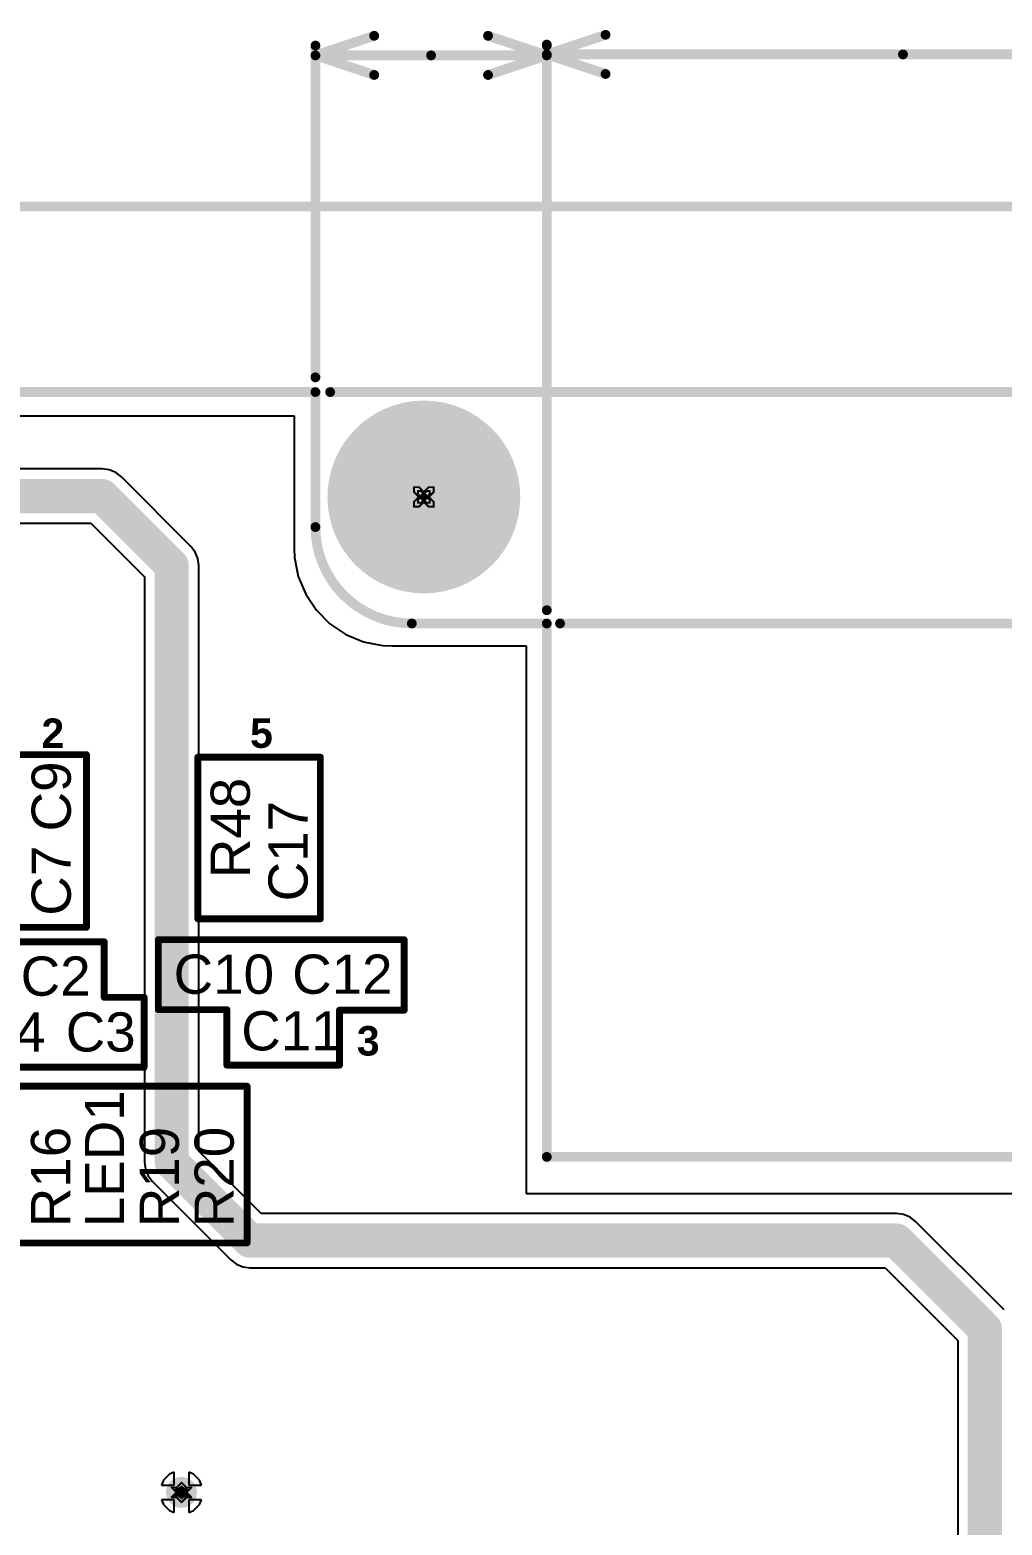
# Model space of a CAD drawing. Header units: inches. Extents: x -18 to 237, y -41 to 211.
# Drawn here: x 44.58 to 69.8, y 81.15 to 119.91 of the extents above; entities that cross this region are included whole.
import ezdxf

# ---------------------------------------------------------------- set-up
doc = ezdxf.new("R2010")
doc.units = ezdxf.units.IN
for name, color, linetype in [('Board Outline', 216, 'Continuous'), ('Bottom Layer', 5, 'Continuous'), ('Bottom Solder', 6, 'Continuous'), ('Dimensions', 6, 'Continuous'), ('Drill Drawing', 1, 'Continuous'), ('Pad Holes', 156, 'Continuous'), ('Top Layer', 1, 'Continuous'), ('Top Overlay', 2, 'Continuous'), ('Top Solder', 216, 'Continuous'), ('Via Holes', 16, 'Continuous')]:
    doc.layers.add(name, color=color, linetype=linetype)
doc.styles.add('Arial', font='', dxfattribs={"height": 0.2})
doc.styles.add('Arial_Bold', font='', dxfattribs={"height": 0.2})
doc.styles.get('Arial').set_extended_font_data('Arial')
doc.styles.get('Arial_Bold').set_extended_font_data('Arial', bold=True)

msp = doc.modelspace()

# ---------------------------------------------------------------- hatches: boundary and pattern name
at = {"layer": 'Bottom Layer'}
h = msp.add_hatch(color=5, dxfattribs=at)
edge = h.paths.add_edge_path()
edge.add_arc((48.51400508, 81.99419974), 0.2999994, 0, 360)
at = {"layer": 'Bottom Solder'}
h = msp.add_hatch(color=6, dxfattribs=at)
edge = h.paths.add_edge_path()
edge.add_arc((54.79970752, 107.80347248), 0.1016, 0, 360)
h = msp.add_hatch(color=6, dxfattribs=at)
edge = h.paths.add_edge_path()
edge.add_arc((48.51400508, 81.99419974), 0.4015993999999999, 0, 360)
at = {"layer": 'Pad Holes'}
h = msp.add_hatch(color=7, dxfattribs=at)
edge = h.paths.add_edge_path()
edge.add_arc((54.79970752, 107.80347248), 2.50000008, 0, 360)
at = {"layer": 'Top Layer'}
h = msp.add_hatch(color=1, dxfattribs=at)
edge = h.paths.add_edge_path()
edge.add_arc((48.51400508, 81.99419974), 0.2999994, 0, 360)
at = {"layer": 'Top Solder'}
h = msp.add_hatch(color=216, dxfattribs=at)
edge = h.paths.add_edge_path()
edge.add_arc((54.79970752, 107.80347248), 0.1016, 0, 360)
h = msp.add_hatch(color=216, dxfattribs=at)
edge = h.paths.add_edge_path()
edge.add_arc((48.51400508, 81.99419974), 0.4015993999999999, 0, 360)
at = {"layer": 'Via Holes'}
h = msp.add_hatch(color=7, dxfattribs=at)
edge = h.paths.add_edge_path()
edge.add_arc((48.51400508, 81.99419974), 0.1499997, 0, 360)

# ---------------------------------------------------------------- linework, layer by layer
at = {"layer": 'Board Outline', "const_width": 0.254}
for points in [[(-3.53781106, 110.52366008), (51.98820438, 110.52366008)], [(51.98821708, 107.02367216), (51.98821708, 110.52367278)], [(54.48822478, 104.52367208), (57.98819237999999, 104.52367208)], [(57.98820508, 90.69266087999999), (57.98820508, 104.52365938)], [(57.98820508, 90.69266087999999), (76.46217879999999, 90.69266087999999)]]:
    msp.add_lwpolyline(points, dxfattribs=at)
at = {"layer": 'Board Outline'}
for points, const_width in [([(51.92470438, 110.52366008, 1), (52.05170438, 110.52366008, 1)], 0.127), ([(51.92471708, 110.52367278, 1), (52.05171708, 110.52367278, 1)], 0.127), ([(51.92471708, 107.02367216, 1), (52.05171708, 107.02367216, 1)], 0.127), ([(51.9247247, 107.02367216, 1), (52.0517247, 107.02367216, 1)], 0.127), ([(54.42472478, 104.5236797, 1), (54.55172477999999, 104.5236797, 1)], 0.127), ([(54.42472478, 104.52367208, 1), (54.55172477999999, 104.52367208, 1)], 0.127), ([(57.92469238, 104.52367208, 1), (58.05169237999999, 104.52367208, 1)], 0.127), ([(57.92470508, 104.52365938, 1), (58.05170508, 104.52365938, 1)], 0.127), ([(57.94374238, 104.52367208, 1), (58.03264237999999, 104.52367208, 1)], 0.0889), ([(57.94375508, 104.5236416, 1), (58.03265508, 104.5236416, 1)], 0.0889), ([(57.92470508, 90.69266087999999, 1), (58.05170508, 90.69266087999999, 1)], 0.127), ([(57.92470508, 90.69266087999999, 1), (58.05170508, 90.69266087999999, 1)], 0.127)]:
    msp.add_lwpolyline(points, format="xyb", close=True, dxfattribs=dict(at, const_width=const_width))
for points, const_width in [([(54.48822478, 104.5236797, -0.4142132647933232), (51.9882247, 107.02367216)], 0.254), ([(57.98819237999999, 104.52367208, -1.496605762665489), (57.98820508, 104.5236416)], 0.1778)]:
    msp.add_lwpolyline(points, format="xyb", dxfattribs=dict(at, const_width=const_width))
at = {"layer": 'Bottom Layer'}
for p, q in [((39.45339074, 109.90879466), (51.43500508, 109.90879212)), ((51.43500508, 109.90879212), (51.43500508, 106.47979974)), ((51.43500508, 106.47979974), (51.44723517999999, 106.23083402)), ((51.44723517999999, 106.23083402), (51.54437494, 105.74247584)), ((51.54437494, 105.74247584), (51.7349232, 105.28245136)), ((51.7349232, 105.28245136), (52.01155713999999, 104.86843898)), ((52.01155713999999, 104.86843898), (52.36364432, 104.5163518)), ((52.36364432, 104.5163518), (52.77765669999999, 104.23971786)), ((52.77765669999999, 104.23971786), (53.23768118, 104.0491696)), ((53.23768118, 104.0491696), (53.72603936, 103.95202984)), ((53.72603936, 103.95202984), (53.97500508, 103.93979974)), ((53.97500508, 103.93979974), (57.45480508, 103.93979974)), ((57.45480508, 103.93979974), (57.45480508, 89.74120228)), ((57.45480508, 89.74120228), (75.81895936, 89.74118958)), ((48.04434638, 82.3080142), (47.99326698, 82.18469974)), ((48.20019061999999, 82.46385844), (48.04434638, 82.3080142)), ((48.32350508, 82.51493784), (48.20019061999999, 82.46385844)), ((48.32350508, 82.18469974), (48.32350508, 82.51493784)), ((48.82781954, 82.46385844), (48.70450508, 82.51493784)), ((48.70450508, 82.51493784), (48.70450508, 82.18469974)), ((48.98366378, 82.3080142), (48.82781954, 82.46385844)), ((49.03474318, 82.18469974), (48.98366378, 82.3080142)), ((47.99326698, 82.18469974), (48.32350508, 82.18469974)), ((48.32350508, 81.80369973999998), (47.99326698, 81.80369973999998)), ((47.99326698, 81.80369973999998), (48.04434638, 81.68038528)), ((48.32350508, 81.47346164), (48.32350508, 81.80369973999998)), ((48.70450508, 82.18469974), (49.03474318, 82.18469974)), ((49.03474318, 81.80369973999998), (48.70450508, 81.80369973999998)), ((48.70450508, 81.80369973999998), (48.70450508, 81.47346164)), ((48.98366378, 81.68038528), (49.03474318, 81.80369973999998)), ((48.04434638, 81.68038528), (48.20019061999999, 81.52454104)), ((48.20019061999999, 81.52454104), (48.32350508, 81.47346164)), ((48.70450508, 81.47346164), (48.82781954, 81.52454104)), ((48.82781954, 81.52454104), (48.98366378, 81.68038528))]:
    msp.add_line(p, q, dxfattribs=at)
at = {"layer": 'Dimensions', "const_width": 0.254}
for points in [[(51.98821708, 119.253), (53.51221708, 119.761)], [(56.46420508, 119.761), (57.98820508, 119.253)], [(57.98820508, 119.2784), (59.51220508, 119.7864)], [(51.98821708, 110.90467278), (51.98821708, 119.507)], [(57.98820508, 104.8665416), (57.98820508, 119.5324)], [(57.98820508, 104.8665416), (57.98820508, 119.507)], [(57.98820508, 119.2784), (59.51220508, 118.7704)], [(57.98820508, 119.2784), (67.22519194, 119.2784)], [(67.22519194, 119.2784), (76.46217879999999, 119.2784)], [(51.98821708, 119.253), (53.51221708, 118.745)], [(51.98821708, 119.253), (54.98821107999999, 119.253)], [(54.98821107999999, 119.253), (57.98820508, 119.253)], [(56.46420508, 118.745), (57.98820508, 119.253)], [(43.31795756, 115.33648256), (76.46217879999999, 115.33648256)], [(52.36921707999999, 110.52367278), (90.47479999999999, 110.52367278)], [(58.33110508, 104.5236416), (83.28659999999999, 104.5236416)]]:
    msp.add_lwpolyline(points, dxfattribs=at)
at = {"layer": 'Dimensions', "const_width": 0.127}
for points in [[(53.44871707999999, 119.761, 1), (53.57571708, 119.761, 1)], [(56.40070507999999, 119.761, 1), (56.52770508, 119.761, 1)], [(59.44870508, 119.7864, 1), (59.57570508, 119.7864, 1)], [(51.92471708, 119.507, 1), (52.05171708, 119.507, 1)], [(57.92470508, 119.5324, 1), (58.05170508, 119.5324, 1)], [(57.92470508, 119.507, 1), (58.05170508, 119.507, 1)], [(57.92470508, 119.2784, 1), (58.05170508, 119.2784, 1)], [(57.92470508, 119.2784, 1), (58.05170508, 119.2784, 1)], [(57.92470508, 119.2784, 1), (58.05170508, 119.2784, 1)], [(67.16169194, 119.2784, 1), (67.28869194, 119.2784, 1)], [(67.16169194, 119.2784, 1), (67.28869194, 119.2784, 1)], [(51.92471708, 119.253, 1), (52.05171708, 119.253, 1)], [(51.92471708, 119.253, 1), (52.05171708, 119.253, 1)], [(51.92471708, 119.253, 1), (52.05171708, 119.253, 1)], [(54.92471107999999, 119.253, 1), (55.05171107999999, 119.253, 1)], [(54.92471107999999, 119.253, 1), (55.05171107999999, 119.253, 1)], [(57.92470508, 119.253, 1), (58.05170508, 119.253, 1)], [(57.92470508, 119.253, 1), (58.05170508, 119.253, 1)], [(57.92470508, 119.253, 1), (58.05170508, 119.253, 1)], [(53.44871707999999, 118.745, 1), (53.57571708, 118.745, 1)], [(56.40070507999999, 118.745, 1), (56.52770508, 118.745, 1)], [(59.44870508, 118.7704, 1), (59.57570508, 118.7704, 1)], [(51.92471708, 110.90467278, 1), (52.05171708, 110.90467278, 1)], [(52.30571707999999, 110.52367278, 1), (52.43271707999999, 110.52367278, 1)], [(57.92470508, 104.8665416, 1), (58.05170508, 104.8665416, 1)], [(57.92470508, 104.8665416, 1), (58.05170508, 104.8665416, 1)], [(58.26760508, 104.5236416, 1), (58.39460508, 104.5236416, 1)]]:
    msp.add_lwpolyline(points, format="xyb", close=True, dxfattribs=at)
at = {"layer": 'Drill Drawing', "const_width": 0.0508}
for points in [[(54.54570751999999, 107.93047248), (54.54570751999999, 108.05747248)], [(54.54570751999999, 108.05747248), (54.67270752, 108.05747248)], [(54.54570751999999, 107.93047248), (54.67270752, 107.80347248)], [(54.54570751999999, 107.67647248), (54.67270752, 107.80347248)], [(54.64730752, 107.87967248), (54.64730752, 107.95587248)], [(54.64730752, 107.95587248), (54.72350752, 107.95587248)], [(54.64730752, 107.87967248), (54.72350752, 107.80347248)], [(54.64730752, 107.72727248), (54.72350752, 107.80347248)], [(54.67270752, 108.05747248), (54.79970752, 107.93047248)], [(54.72350752, 107.95587248), (54.79970752, 107.87967248)], [(54.79970752, 107.93047248), (54.92670752, 108.05747248)], [(54.79970752, 107.87967248), (54.87590751999999, 107.95587248)], [(54.87590751999999, 107.95587248), (54.95210752, 107.95587248)], [(54.87590751999999, 107.80347248), (54.95210752, 107.87967248)], [(54.87590751999999, 107.80347248), (54.95210752, 107.72727248)], [(54.92670752, 108.05747248), (55.05370752, 108.05747248)], [(54.92670752, 107.80347248), (55.05370752, 107.93047248)], [(54.92670752, 107.80347248), (55.05370752, 107.67647248)], [(54.95210752, 107.87967248), (54.95210752, 107.95587248)], [(55.05370752, 107.93047248), (55.05370752, 108.05747248)], [(54.54570751999999, 107.54947248), (54.54570751999999, 107.67647248)], [(54.54570751999999, 107.54947248), (54.67270752, 107.54947248)], [(54.64730752, 107.65107248), (54.64730752, 107.72727248)], [(54.64730752, 107.65107248), (54.72350752, 107.65107248)], [(54.67270752, 107.54947248), (54.79970752, 107.67647248)], [(54.72350752, 107.65107248), (54.79970752, 107.72727248)], [(54.79970752, 107.72727248), (54.87590751999999, 107.65107248)], [(54.79970752, 107.67647248), (54.92670752, 107.54947248)], [(54.87590751999999, 107.65107248), (54.95210752, 107.65107248)], [(54.92670752, 107.54947248), (55.05370752, 107.54947248)], [(54.95210752, 107.65107248), (54.95210752, 107.72727248)], [(55.05370752, 107.54947248), (55.05370752, 107.67647248)], [(48.38700507999999, 82.12119974), (48.51400508, 82.24819973999999)], [(48.51400508, 82.24819973999999), (48.64100507999999, 82.12119974)], [(48.26000508, 82.12119974), (48.38700507999999, 81.99419974)], [(48.26000508, 82.12119974), (48.38700507999999, 82.12119974)], [(48.26000508, 81.86719974), (48.38700507999999, 81.99419974)], [(48.26000508, 81.86719974), (48.38700507999999, 81.86719974)], [(48.36160508, 82.07039974), (48.43780508, 81.99419974)], [(48.36160508, 82.07039974), (48.43780508, 82.07039974)], [(48.36160508, 81.91799974), (48.43780508, 81.99419974)], [(48.36160508, 81.91799974), (48.43780508, 81.91799974)], [(48.38700507999999, 81.86719974), (48.51400508, 81.74019974)], [(48.43780508, 82.07039974), (48.51400508, 82.14659974)], [(48.43780508, 81.91799974), (48.51400508, 81.84179974)], [(48.51400508, 82.14659974), (48.59020508, 82.07039974)], [(48.51400508, 81.84179974), (48.59020508, 81.91799974)], [(48.51400508, 81.74019974), (48.64100507999999, 81.86719974)], [(48.59020508, 82.07039974), (48.66640508, 82.07039974)], [(48.59020508, 81.99419974), (48.66640508, 82.07039974)], [(48.59020508, 81.99419974), (48.66640508, 81.91799974)], [(48.59020508, 81.91799974), (48.66640508, 81.91799974)], [(48.64100507999999, 82.12119974), (48.76800508, 82.12119974)], [(48.64100507999999, 81.99419974), (48.76800508, 82.12119974)], [(48.64100507999999, 81.99419974), (48.76800508, 81.86719974)], [(48.64100507999999, 81.86719974), (48.76800508, 81.86719974)]]:
    msp.add_lwpolyline(points, dxfattribs=at)
at = {"layer": 'Drill Drawing', "const_width": 0.0254}
for points in [[(54.53300751999999, 108.05747248, 1), (54.55840752, 108.05747248, 1)], [(54.53300751999999, 108.05747248, 1), (54.55840752, 108.05747248, 1)], [(54.53300751999999, 107.93047248, 1), (54.55840752, 107.93047248, 1)], [(54.53300751999999, 107.93047248, 1), (54.55840752, 107.93047248, 1)], [(54.63460751999999, 107.95587248, 1), (54.66000752, 107.95587248, 1)], [(54.63460751999999, 107.95587248, 1), (54.66000752, 107.95587248, 1)], [(54.63460751999999, 107.87967248, 1), (54.66000752, 107.87967248, 1)], [(54.63460751999999, 107.87967248, 1), (54.66000752, 107.87967248, 1)], [(54.66000752, 108.05747248, 1), (54.68540752, 108.05747248, 1)], [(54.66000752, 108.05747248, 1), (54.68540752, 108.05747248, 1)], [(54.66000752, 107.80347248, 1), (54.68540752, 107.80347248, 1)], [(54.66000752, 107.80347248, 1), (54.68540752, 107.80347248, 1)], [(54.71080752, 107.95587248, 1), (54.73620751999999, 107.95587248, 1)], [(54.71080752, 107.95587248, 1), (54.73620751999999, 107.95587248, 1)], [(54.71080752, 107.80347248, 1), (54.73620751999999, 107.80347248, 1)], [(54.71080752, 107.80347248, 1), (54.73620751999999, 107.80347248, 1)], [(54.78700752, 107.93047248, 1), (54.81240751999999, 107.93047248, 1)], [(54.78700752, 107.93047248, 1), (54.81240751999999, 107.93047248, 1)], [(54.78700752, 107.87967248, 1), (54.81240751999999, 107.87967248, 1)], [(54.78700752, 107.87967248, 1), (54.81240751999999, 107.87967248, 1)], [(54.86320752, 107.95587248, 1), (54.88860752, 107.95587248, 1)], [(54.86320752, 107.95587248, 1), (54.88860752, 107.95587248, 1)], [(54.86320752, 107.80347248, 1), (54.88860752, 107.80347248, 1)], [(54.86320752, 107.80347248, 1), (54.88860752, 107.80347248, 1)], [(54.91400751999999, 108.05747248, 1), (54.93940751999999, 108.05747248, 1)], [(54.91400751999999, 108.05747248, 1), (54.93940751999999, 108.05747248, 1)], [(54.91400751999999, 107.80347248, 1), (54.93940751999999, 107.80347248, 1)], [(54.91400751999999, 107.80347248, 1), (54.93940751999999, 107.80347248, 1)], [(54.93940751999999, 107.95587248, 1), (54.96480752, 107.95587248, 1)], [(54.93940751999999, 107.95587248, 1), (54.96480752, 107.95587248, 1)], [(54.93940751999999, 107.87967248, 1), (54.96480752, 107.87967248, 1)], [(54.93940751999999, 107.87967248, 1), (54.96480752, 107.87967248, 1)], [(55.04100751999999, 108.05747248, 1), (55.06640752, 108.05747248, 1)], [(55.04100751999999, 108.05747248, 1), (55.06640752, 108.05747248, 1)], [(55.04100751999999, 107.93047248, 1), (55.06640752, 107.93047248, 1)], [(55.04100751999999, 107.93047248, 1), (55.06640752, 107.93047248, 1)], [(54.53300751999999, 107.67647248, 1), (54.55840752, 107.67647248, 1)], [(54.53300751999999, 107.67647248, 1), (54.55840752, 107.67647248, 1)], [(54.53300751999999, 107.54947248, 1), (54.55840752, 107.54947248, 1)], [(54.53300751999999, 107.54947248, 1), (54.55840752, 107.54947248, 1)], [(54.63460751999999, 107.72727248, 1), (54.66000752, 107.72727248, 1)], [(54.63460751999999, 107.72727248, 1), (54.66000752, 107.72727248, 1)], [(54.63460751999999, 107.65107248, 1), (54.66000752, 107.65107248, 1)], [(54.63460751999999, 107.65107248, 1), (54.66000752, 107.65107248, 1)], [(54.66000752, 107.54947248, 1), (54.68540752, 107.54947248, 1)], [(54.66000752, 107.54947248, 1), (54.68540752, 107.54947248, 1)], [(54.71080752, 107.65107248, 1), (54.73620751999999, 107.65107248, 1)], [(54.71080752, 107.65107248, 1), (54.73620751999999, 107.65107248, 1)], [(54.78700752, 107.72727248, 1), (54.81240751999999, 107.72727248, 1)], [(54.78700752, 107.72727248, 1), (54.81240751999999, 107.72727248, 1)], [(54.78700752, 107.67647248, 1), (54.81240751999999, 107.67647248, 1)], [(54.78700752, 107.67647248, 1), (54.81240751999999, 107.67647248, 1)], [(54.86320752, 107.65107248, 1), (54.88860752, 107.65107248, 1)], [(54.86320752, 107.65107248, 1), (54.88860752, 107.65107248, 1)], [(54.91400751999999, 107.54947248, 1), (54.93940751999999, 107.54947248, 1)], [(54.91400751999999, 107.54947248, 1), (54.93940751999999, 107.54947248, 1)], [(54.93940751999999, 107.72727248, 1), (54.96480752, 107.72727248, 1)], [(54.93940751999999, 107.72727248, 1), (54.96480752, 107.72727248, 1)], [(54.93940751999999, 107.65107248, 1), (54.96480752, 107.65107248, 1)], [(54.93940751999999, 107.65107248, 1), (54.96480752, 107.65107248, 1)], [(55.04100751999999, 107.67647248, 1), (55.06640752, 107.67647248, 1)], [(55.04100751999999, 107.67647248, 1), (55.06640752, 107.67647248, 1)], [(55.04100751999999, 107.54947248, 1), (55.06640752, 107.54947248, 1)], [(55.04100751999999, 107.54947248, 1), (55.06640752, 107.54947248, 1)], [(48.50130508, 82.24819973999999, 1), (48.52670508, 82.24819973999999, 1)], [(48.50130508, 82.24819973999999, 1), (48.52670508, 82.24819973999999, 1)], [(48.24730508, 82.12119974, 1), (48.27270507999999, 82.12119974, 1)], [(48.24730508, 82.12119974, 1), (48.27270507999999, 82.12119974, 1)], [(48.24730508, 81.86719974, 1), (48.27270507999999, 81.86719974, 1)], [(48.24730508, 81.86719974, 1), (48.27270507999999, 81.86719974, 1)], [(48.34890508, 82.07039974, 1), (48.37430508, 82.07039974, 1)], [(48.34890508, 82.07039974, 1), (48.37430508, 82.07039974, 1)], [(48.34890508, 81.91799974, 1), (48.37430508, 81.91799974, 1)], [(48.34890508, 81.91799974, 1), (48.37430508, 81.91799974, 1)], [(48.37430508, 82.12119974, 1), (48.39970508, 82.12119974, 1)], [(48.37430508, 82.12119974, 1), (48.39970508, 82.12119974, 1)], [(48.37430508, 81.99419974, 1), (48.39970508, 81.99419974, 1)], [(48.37430508, 81.99419974, 1), (48.39970508, 81.99419974, 1)], [(48.37430508, 81.86719974, 1), (48.39970508, 81.86719974, 1)], [(48.37430508, 81.86719974, 1), (48.39970508, 81.86719974, 1)], [(48.42510507999999, 82.07039974, 1), (48.45050508, 82.07039974, 1)], [(48.42510507999999, 82.07039974, 1), (48.45050508, 82.07039974, 1)], [(48.42510507999999, 81.99419974, 1), (48.45050508, 81.99419974, 1)], [(48.42510507999999, 81.99419974, 1), (48.45050508, 81.99419974, 1)], [(48.42510507999999, 81.91799974, 1), (48.45050508, 81.91799974, 1)], [(48.42510507999999, 81.91799974, 1), (48.45050508, 81.91799974, 1)], [(48.50130508, 82.14659974, 1), (48.52670508, 82.14659974, 1)], [(48.50130508, 82.14659974, 1), (48.52670508, 82.14659974, 1)], [(48.50130508, 81.84179974, 1), (48.52670508, 81.84179974, 1)], [(48.50130508, 81.84179974, 1), (48.52670508, 81.84179974, 1)], [(48.57750507999999, 82.07039974, 1), (48.60290508, 82.07039974, 1)], [(48.57750507999999, 82.07039974, 1), (48.60290508, 82.07039974, 1)], [(48.57750507999999, 81.99419974, 1), (48.60290508, 81.99419974, 1)], [(48.57750507999999, 81.99419974, 1), (48.60290508, 81.99419974, 1)], [(48.57750507999999, 81.91799974, 1), (48.60290508, 81.91799974, 1)], [(48.57750507999999, 81.91799974, 1), (48.60290508, 81.91799974, 1)], [(48.62830508, 82.12119974, 1), (48.65370508, 82.12119974, 1)], [(48.62830508, 82.12119974, 1), (48.65370508, 82.12119974, 1)], [(48.62830508, 81.99419974, 1), (48.65370508, 81.99419974, 1)], [(48.62830508, 81.99419974, 1), (48.65370508, 81.99419974, 1)], [(48.62830508, 81.86719974, 1), (48.65370508, 81.86719974, 1)], [(48.62830508, 81.86719974, 1), (48.65370508, 81.86719974, 1)], [(48.65370508, 82.07039974, 1), (48.67910508, 82.07039974, 1)], [(48.65370508, 82.07039974, 1), (48.67910508, 82.07039974, 1)], [(48.65370508, 81.91799974, 1), (48.67910508, 81.91799974, 1)], [(48.65370508, 81.91799974, 1), (48.67910508, 81.91799974, 1)], [(48.75530508, 82.12119974, 1), (48.78070508, 82.12119974, 1)], [(48.75530508, 82.12119974, 1), (48.78070508, 82.12119974, 1)], [(48.75530508, 81.86719974, 1), (48.78070508, 81.86719974, 1)], [(48.75530508, 81.86719974, 1), (48.78070508, 81.86719974, 1)], [(48.50130508, 81.74019974, 1), (48.52670508, 81.74019974, 1)], [(48.50130508, 81.74019974, 1), (48.52670508, 81.74019974, 1)]]:
    msp.add_lwpolyline(points, format="xyb", close=True, dxfattribs=at)
at = {"layer": 'Top Layer'}
for p, q in [((31.8760094, 109.90879466), (51.43500508, 109.90879212)), ((51.43500508, 109.90879212), (51.43500508, 106.47979974)), ((46.45671176, 108.53052716), (38.80404736, 108.53052716)), ((46.63905582, 108.50652162), (46.45671176, 108.53052716)), ((46.80897674, 108.43613822), (46.63905582, 108.50652162)), ((46.95488704, 108.32417502), (46.80897674, 108.43613822)), ((48.75818036, 106.5208817), (46.95488704, 108.32417502)), ((38.80404736, 107.12147232), (46.16488862, 107.12147232)), ((46.16488862, 107.12147232), (47.55547765999999, 105.73088328)), ((48.87014356, 106.3749714), (48.75818036, 106.5208817)), ((48.94052696, 106.20505048), (48.87014356, 106.3749714)), ((51.43500508, 106.47979974), (51.44723517999999, 106.23083402)), ((51.44723517999999, 106.23083402), (51.54437494, 105.74247584)), ((48.9645325, 106.02270642), (48.94052696, 106.20505048)), ((48.9645325, 90.84582288), (48.9645325, 106.02270642)), ((47.55547765999999, 105.73088328), (47.55547765999999, 90.55399974)), ((51.54437494, 105.74247584), (51.7349232, 105.28245136)), ((51.7349232, 105.28245136), (52.01155713999999, 104.86843898)), ((52.01155713999999, 104.86843898), (52.36364432, 104.5163518)), ((52.36364432, 104.5163518), (52.77765669999999, 104.23971786)), ((52.77765669999999, 104.23971786), (53.23768118, 104.0491696)), ((53.23768118, 104.0491696), (53.72603936, 103.95202984)), ((53.72603936, 103.95202984), (53.97500508, 103.93979974)), ((53.97500508, 103.93979974), (57.45480508, 103.93979974)), ((57.45480508, 103.93979974), (57.45480508, 89.74120228)), ((50.58382822, 89.22652715999999), (48.9645325, 90.84582288)), ((47.55547765999999, 90.55399974), (47.5794832, 90.37165567999999)), ((47.5794832, 90.37165567999999), (47.6498666, 90.20173476)), ((47.6498666, 90.20173476), (47.7618298, 90.05582446)), ((47.7618298, 90.05582446), (49.7938298, 88.02382446)), ((57.45480508, 89.74120228), (75.81895936, 89.74118958)), ((67.05600507999999, 89.22652715999999), (50.58382822, 89.22652715999999)), ((67.23834914, 89.20252161999998), (67.05600507999999, 89.22652715999999)), ((67.40827005999999, 89.13213822), (67.23834914, 89.20252161999998)), ((67.55418036, 89.02017502), (67.40827005999999, 89.13213822)), ((69.84822453999999, 86.72613084), (67.55418036, 89.02017502)), ((49.7938298, 88.02382446), (49.93974009999999, 87.91186126)), ((49.93974009999999, 87.91186126), (50.10966102, 87.84147786)), ((50.10966102, 87.84147786), (50.29200508, 87.81747232)), ((50.29200508, 87.81747232), (66.76418193999999, 87.81747232)), ((66.76418193999999, 87.81747232), (68.64552184, 85.93613241999999)), ((68.64552184, 85.93613241999999), (68.64552184, 76.18145546)), ((48.04434638, 82.3080142), (47.99326698, 82.18469974)), ((48.20019061999999, 82.46385844), (48.04434638, 82.3080142)), ((48.32350508, 82.51493784), (48.20019061999999, 82.46385844)), ((48.32350508, 82.18469974), (48.32350508, 82.51493784)), ((48.82781954, 82.46385844), (48.70450508, 82.51493784)), ((48.70450508, 82.51493784), (48.70450508, 82.18469974)), ((48.98366378, 82.3080142), (48.82781954, 82.46385844)), ((49.03474318, 82.18469974), (48.98366378, 82.3080142)), ((47.99326698, 82.18469974), (48.32350508, 82.18469974)), ((48.32350508, 81.80369973999998), (47.99326698, 81.80369973999998)), ((47.99326698, 81.80369973999998), (48.04434638, 81.68038528)), ((48.32350508, 81.47346164), (48.32350508, 81.80369973999998)), ((48.70450508, 82.18469974), (49.03474318, 82.18469974)), ((49.03474318, 81.80369973999998), (48.70450508, 81.80369973999998)), ((48.70450508, 81.80369973999998), (48.70450508, 81.47346164)), ((48.98366378, 81.68038528), (49.03474318, 81.80369973999998)), ((48.04434638, 81.68038528), (48.20019061999999, 81.52454104)), ((48.20019061999999, 81.52454104), (48.32350508, 81.47346164)), ((48.70450508, 81.47346164), (48.82781954, 81.52454104)), ((48.82781954, 81.52454104), (48.98366378, 81.68038528))]:
    msp.add_line(p, q, dxfattribs=at)
at = {"layer": 'Top Layer', "const_width": 0.889}
for points in [[(37.16020508, 107.82599974), (46.45671176, 107.82599974)], [(46.45671176, 107.82599974), (48.26000508, 106.02270642)], [(48.26000508, 90.55399974), (48.26000508, 106.02270642)], [(48.26000508, 90.55399974), (50.29200508, 88.52199974)], [(50.29200508, 88.52199974), (67.05600507999999, 88.52199974)], [(67.05600507999999, 88.52199974), (69.35004925999999, 86.22795556)], [(69.35004925999999, 61.69638663999999), (69.35004925999999, 86.22795556)]]:
    msp.add_lwpolyline(points, dxfattribs=at)
at = {"layer": 'Top Layer', "const_width": 0.4445}
for points in [[(46.23446176, 107.82599974, 1), (46.67896175999999, 107.82599974, 1)], [(46.23446176, 107.82599974, 1), (46.67896175999999, 107.82599974, 1)], [(48.03775508, 106.02270642, 1), (48.48225508, 106.02270642, 1)], [(48.03775508, 106.02270642, 1), (48.48225508, 106.02270642, 1)], [(48.03775508, 90.55399974, 1), (48.48225508, 90.55399974, 1)], [(48.03775508, 90.55399974, 1), (48.48225508, 90.55399974, 1)], [(50.06975508, 88.52199974, 1), (50.51425508, 88.52199974, 1)], [(50.06975508, 88.52199974, 1), (50.51425508, 88.52199974, 1)], [(66.83375508, 88.52199974, 1), (67.27825508, 88.52199974, 1)], [(66.83375508, 88.52199974, 1), (67.27825508, 88.52199974, 1)], [(69.12779926, 86.22795556, 1), (69.57229926, 86.22795556, 1)], [(69.12779926, 86.22795556, 1), (69.57229926, 86.22795556, 1)]]:
    msp.add_lwpolyline(points, format="xyb", close=True, dxfattribs=at)
at = {"layer": 'Top Overlay', "const_width": 0.1778}
for points in [[(44.22140508, 101.12039974), (46.05020508, 101.12039974)], [(46.05020508, 96.64393168), (46.05020508, 101.12039974)], [(48.93858894, 96.86550096), (48.93858894, 101.05650096)], [(48.93858894, 101.05650096), (52.11596892, 101.05650096)], [(52.11596892, 96.86550096), (52.11596892, 101.05650096)], [(48.93858894, 96.86550096), (52.11596892, 96.86550096)], [(44.22140508, 96.64393168), (46.05020508, 96.64393168)], [(43.86968112, 96.26899974), (46.51128111999999, 96.26899974)], [(46.51128111999999, 94.83176105999999), (46.51128111999999, 96.26899974)], [(47.9133154, 94.51023769999999), (47.9133154, 96.32419902)], [(47.9133154, 96.32419902), (54.28871539999999, 96.32419902)], [(54.28871539999999, 94.49539902), (54.28871539999999, 96.32419902)], [(46.51128111999999, 94.83176105999999), (47.54556404, 94.83176105999999)], [(47.54556404, 93.01779973999999), (47.54556404, 94.83176105999999)], [(47.9133154, 94.51023769999999), (49.69131539999999, 94.51023769999999)], [(49.69131539999999, 93.07299902), (49.69131539999999, 94.51023769999999)], [(52.61231539999999, 94.49539902), (54.28871539999999, 94.49539902)], [(52.61231539999999, 93.07299902), (52.61231539999999, 94.49539902)], [(42.8353982, 93.01779973999999), (47.54556404, 93.01779973999999)], [(49.69131539999999, 93.07299902), (52.61231539999999, 93.07299902)], [(42.82440508, 92.52512863999999), (50.21580508, 92.52512863999999)], [(50.21580508, 88.46112864), (50.21580508, 92.52512863999999)], [(42.82440508, 88.46112864), (50.21580508, 88.46112864)]]:
    msp.add_lwpolyline(points, dxfattribs=at)
at = {"layer": 'Top Overlay', "const_width": 0.0889}
for points in [[(46.00575507999999, 101.12039974, 1), (46.09465508, 101.12039974, 1)], [(46.00575507999999, 101.12039974, 1), (46.09465508, 101.12039974, 1)], [(48.89413894, 101.05650096, 1), (48.98303894, 101.05650096, 1)], [(48.89413894, 101.05650096, 1), (48.98303894, 101.05650096, 1)], [(52.07151892, 101.05650096, 1), (52.16041892, 101.05650096, 1)], [(52.07151892, 101.05650096, 1), (52.16041892, 101.05650096, 1)], [(48.89413894, 96.86550096, 1), (48.98303894, 96.86550096, 1)], [(48.89413894, 96.86550096, 1), (48.98303894, 96.86550096, 1)], [(52.07151892, 96.86550096, 1), (52.16041892, 96.86550096, 1)], [(52.07151892, 96.86550096, 1), (52.16041892, 96.86550096, 1)], [(46.00575507999999, 96.64393168, 1), (46.09465508, 96.64393168, 1)], [(46.00575507999999, 96.64393168, 1), (46.09465508, 96.64393168, 1)], [(46.46683111999999, 96.26899974, 1), (46.55573112, 96.26899974, 1)], [(46.46683111999999, 96.26899974, 1), (46.55573112, 96.26899974, 1)], [(47.8688654, 96.32419902, 1), (47.9577654, 96.32419902, 1)], [(47.8688654, 96.32419902, 1), (47.9577654, 96.32419902, 1)], [(54.2442654, 96.32419902, 1), (54.3331654, 96.32419902, 1)], [(54.2442654, 96.32419902, 1), (54.3331654, 96.32419902, 1)], [(46.46683111999999, 94.83176105999999, 1), (46.55573112, 94.83176105999999, 1)], [(46.46683111999999, 94.83176105999999, 1), (46.55573112, 94.83176105999999, 1)], [(47.50111404, 94.83176105999999, 1), (47.59001404, 94.83176105999999, 1)], [(47.50111404, 94.83176105999999, 1), (47.59001404, 94.83176105999999, 1)], [(47.8688654, 94.51023769999999, 1), (47.9577654, 94.51023769999999, 1)], [(47.8688654, 94.51023769999999, 1), (47.9577654, 94.51023769999999, 1)], [(49.6468654, 94.51023769999999, 1), (49.7357654, 94.51023769999999, 1)], [(49.6468654, 94.51023769999999, 1), (49.7357654, 94.51023769999999, 1)], [(52.5678654, 94.49539902, 1), (52.65676539999999, 94.49539902, 1)], [(52.5678654, 94.49539902, 1), (52.65676539999999, 94.49539902, 1)], [(54.2442654, 94.49539902, 1), (54.3331654, 94.49539902, 1)], [(54.2442654, 94.49539902, 1), (54.3331654, 94.49539902, 1)], [(47.50111404, 93.01779973999999, 1), (47.59001404, 93.01779973999999, 1)], [(47.50111404, 93.01779973999999, 1), (47.59001404, 93.01779973999999, 1)], [(49.6468654, 93.07299902, 1), (49.7357654, 93.07299902, 1)], [(49.6468654, 93.07299902, 1), (49.7357654, 93.07299902, 1)], [(52.5678654, 93.07299902, 1), (52.65676539999999, 93.07299902, 1)], [(52.5678654, 93.07299902, 1), (52.65676539999999, 93.07299902, 1)], [(50.17135508, 92.52512863999999, 1), (50.26025507999999, 92.52512863999999, 1)], [(50.17135508, 92.52512863999999, 1), (50.26025507999999, 92.52512863999999, 1)], [(50.17135508, 88.46112864, 1), (50.26025507999999, 88.46112864, 1)], [(50.17135508, 88.46112864, 1), (50.26025507999999, 88.46112864, 1)]]:
    msp.add_lwpolyline(points, format="xyb", close=True, dxfattribs=at)

# ---------------------------------------------------------------- texts
at = {"layer": 'Top Overlay'}
for s, height, style, p in [('2', 0.7619999999999999, 'Arial_Bold', (44.88188889999999, 101.2983242)), ('5', 0.7619999999999999, 'Arial_Bold', (50.2920889, 101.2983242)), ('C2', 1.016, 'Arial', (44.34408962, 94.87216484)), ('C10', 1.016, 'Arial', (48.31121656, 94.92296483999999)), ('C12', 1.016, 'Arial', (51.38461656, 94.92296483999999)), ('C4', 1.016, 'Arial', (43.17568961999999, 93.42436484)), ('C3', 1.016, 'Arial', (45.51248962, 93.42436484)), ('C11', 1.016, 'Arial', (50.06420517999999, 93.45416412)), ('3', 0.7619999999999999, 'Arial_Bold', (53.0606889, 93.3227242))]:
    msp.add_text(s, height=height, dxfattribs=dict(at, style=style)).set_placement(p)
at = {"layer": 'Top Overlay', "style": 'Arial'}
for s, p in [('C9', (45.64363998, 99.13100824)), ('R48', (50.28700382, 97.91967208)), ('C17', (51.78560382, 97.3185125)), ('C7', (45.64363998, 96.94660823999999)), ('LED1', (47.02494278, 88.86950475999998)), ('R16', (45.62794278, 88.86950475999998)), ('R19', (48.44734278, 88.86950475999998)), ('R20', (49.86974278, 88.86950475999998))]:
    msp.add_text(s, height=1.016, rotation=90, dxfattribs=at).set_placement(p)

doc.saveas('drawing.dxf')
